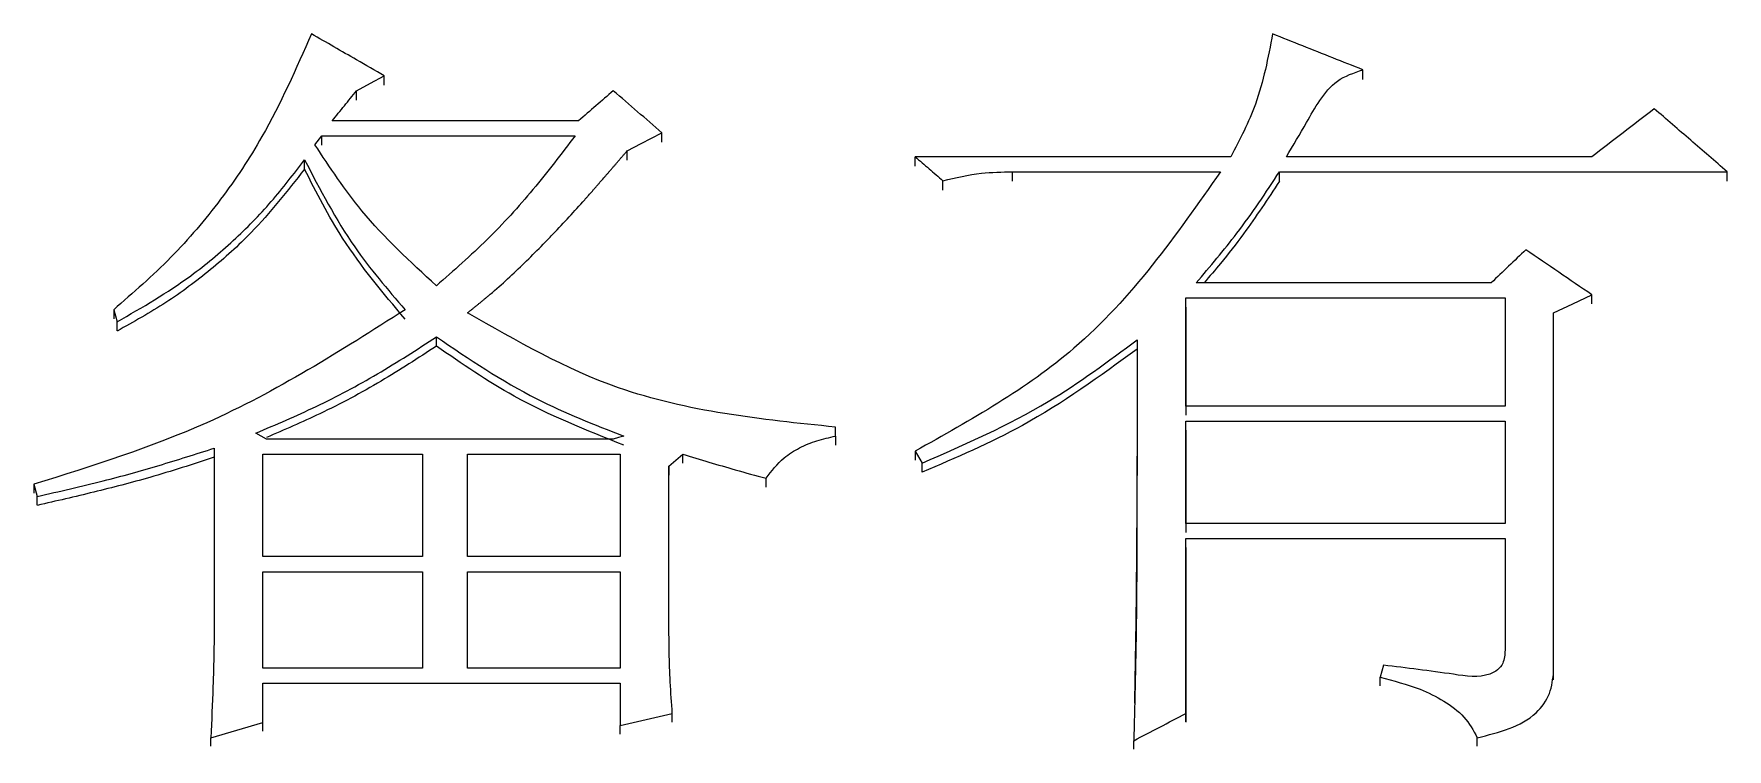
# Model space of a CAD drawing. Header units: millimetres. Extents: x 2344 to 4024, y 1094 to 2282.
# Drawn here: x 2734.93 to 2740.21, y 2058.32 to 2060.55 of the extents above; entities that cross this region are included whole.
import ezdxf

# ---------------------------------------------------------------- set-up
doc = ezdxf.new("R2010")
doc.units = ezdxf.units.MM

msp = doc.modelspace()

# ---------------------------------------------------------------- linework, layer by layer
at = {"color": 7, "linetype": 'Continuous', "lineweight": 25}
for p, q in [((2739.0723, 2060.4087), (2739.0723, 2060.4384)), ((2736.0217, 2060.3901), (2736.0217, 2060.4198)), ((2735.9352, 2060.3434), (2735.9352, 2060.3731)), ((2736.6275, 2060.2796), (2735.8595, 2060.2796)), ((2735.8054, 2060.2049), (2735.827, 2060.2329)), ((2735.827, 2060.2329), (2736.6167, 2060.2329)), ((2735.827, 2060.2035), (2735.827, 2060.2329)), ((2736.8871, 2060.2128), (2736.8871, 2060.2422)), ((2736.779, 2060.1568), (2736.779, 2060.1861)), ((2735.773, 2060.1288), (2735.773, 2060.1581)), ((2738.6611, 2060.1674), (2737.6768, 2060.1674)), ((2737.6768, 2060.1381), (2737.6768, 2060.1674)), ((2737.9797, 2060.1207), (2738.6287, 2060.1207)), ((2737.9797, 2060.0914), (2737.9797, 2060.1207)), ((2738.8126, 2060.1207), (2740.208, 2060.1207)), ((2738.8126, 2060.0915), (2738.8126, 2060.1207)), ((2739.7862, 2060.1674), (2738.8343, 2060.1674)), ((2740.2081, 2060.0915), (2740.208, 2060.1207)), ((2737.7633, 2060.0634), (2737.7633, 2060.0926)), ((2739.4725, 2059.7743), (2738.553, 2059.7743)), ((2738.5206, 2059.7275), (2739.5157, 2059.7275)), ((2738.5206, 2059.39), (2738.5206, 2059.7275)), ((2738.5206, 2059.6989), (2738.5206, 2059.7275)), ((2738.5206, 2059.6984), (2738.5206, 2059.3614)), ((2739.5157, 2059.7275), (2739.5158, 2059.39)), ((2739.7862, 2059.7083), (2739.7862, 2059.7369)), ((2735.178, 2059.69), (2735.1888, 2059.6525)), ((2735.178, 2059.69), (2735.178, 2059.6615)), ((2735.1888, 2059.6241), (2735.1888, 2059.6525)), ((2739.6672, 2058.563), (2739.6672, 2059.6806)), ((2739.6672, 2059.6521), (2739.6672, 2059.6806)), ((2739.5158, 2059.39), (2738.5206, 2059.39)), ((2738.5206, 2059.343), (2739.5158, 2059.3431)), ((2738.5206, 2059.0238), (2738.5206, 2059.343)), ((2738.5206, 2059.3151), (2738.5206, 2059.343)), ((2739.5158, 2059.3431), (2739.5158, 2059.0238)), ((2735.654, 2059.2867), (2735.6215, 2059.3055)), ((2736.7357, 2059.2867), (2735.654, 2059.2867)), ((2737.428, 2059.2961), (2737.428, 2059.3243)), ((2737.428, 2059.2964), (2737.428, 2059.3243)), ((2737.428, 2059.2961), (2737.428, 2059.2682)), ((2738.5206, 2059.3145), (2738.5206, 2058.9957)), ((2735.4917, 2059.2585), (2735.4917, 2058.7323)), ((2735.6432, 2059.2398), (2736.1408, 2059.2398)), ((2735.6432, 2058.9204), (2735.6432, 2059.2398)), ((2735.6432, 2059.212), (2735.6432, 2059.2398)), ((2736.1408, 2059.2398), (2736.1408, 2058.9204)), ((2736.2814, 2059.2398), (2736.7573, 2059.2398)), ((2736.2814, 2058.9204), (2736.2814, 2059.2398)), ((2736.2814, 2059.212), (2736.2814, 2059.2398)), ((2736.7573, 2059.2398), (2736.7573, 2058.9204)), ((2736.9088, 2059.2022), (2736.9521, 2059.2398)), ((2736.9521, 2059.212), (2736.9521, 2059.2398)), ((2737.6768, 2059.2492), (2737.6984, 2059.2117)), ((2737.6768, 2059.2492), (2737.6768, 2059.2214)), ((2736.9088, 2058.7135), (2736.9088, 2059.2022)), ((2736.9088, 2059.2022), (2736.9088, 2059.1745)), ((2737.6984, 2059.1839), (2737.6984, 2059.2117)), ((2734.9292, 2059.1459), (2734.94, 2059.1083)), ((2737.2117, 2059.137), (2737.2117, 2059.1647)), ((2734.94, 2059.0807), (2734.94, 2059.1083)), ((2739.5158, 2059.0238), (2738.5206, 2059.0238)), ((2738.5206, 2058.9768), (2739.5158, 2058.9768)), ((2738.5206, 2058.4312), (2738.5206, 2058.9768)), ((2738.5206, 2058.9494), (2738.5206, 2058.9768)), ((2739.5158, 2058.9768), (2739.5158, 2058.6289)), ((2736.1408, 2058.9204), (2735.6432, 2058.9204)), ((2736.7573, 2058.9204), (2736.2814, 2058.9204)), ((2738.5206, 2058.9487), (2738.5206, 2058.4038)), ((2735.6432, 2058.8734), (2736.1408, 2058.8734)), ((2735.6432, 2058.5724), (2735.6432, 2058.8734)), ((2735.6432, 2058.8462), (2735.6432, 2058.8734)), ((2736.1408, 2058.8734), (2736.1408, 2058.5724)), ((2736.2814, 2058.8734), (2736.7573, 2058.8734)), ((2736.2814, 2058.5724), (2736.2814, 2058.8734)), ((2736.2814, 2058.8462), (2736.2814, 2058.8734)), ((2736.7573, 2058.8734), (2736.7574, 2058.5724)), ((2736.1408, 2058.5724), (2735.6432, 2058.5724)), ((2736.7574, 2058.5724), (2736.2814, 2058.5724)), ((2739.1372, 2058.5818), (2739.1263, 2058.5442)), ((2739.1263, 2058.5175), (2739.1263, 2058.5442)), ((2739.6672, 2058.5363), (2739.6672, 2058.563)), ((2735.6432, 2058.5253), (2736.7574, 2058.5253)), ((2735.6432, 2058.4029), (2735.6432, 2058.5253)), ((2735.6432, 2058.4986), (2735.6432, 2058.5253)), ((2736.7574, 2058.5253), (2736.7574, 2058.3935)), ((2736.9196, 2058.4046), (2736.9196, 2058.4311)), ((2738.5206, 2058.4047), (2738.5206, 2058.4312)), ((2735.6432, 2058.3764), (2735.6432, 2058.4029)), ((2736.7574, 2058.367), (2736.7574, 2058.3935)), ((2735.4809, 2058.3294), (2735.4809, 2058.3558)), ((2738.3583, 2058.32), (2738.3583, 2058.3464)), ((2739.4292, 2058.3294), (2739.4292, 2058.3558))]:
    msp.add_line(p, q, dxfattribs=at)
at = {"color": 7, "linetype": 'Continuous', "lineweight": 25, "flags": 128}
for points in [[(2735.9352, 2060.3731), (2735.9785, 2060.3964), (2736.0217, 2060.4198)], [(2736.779, 2060.1861), (2736.8229, 2060.2089), (2736.855, 2060.2256), (2736.8871, 2060.2422)], [(2739.6672, 2059.6806), (2739.7267, 2059.7088), (2739.7862, 2059.7369)], [(2736.1841, 2059.5773), (2736.1841, 2059.5842), (2736.1841, 2059.5917), (2736.1841, 2059.6057)], [(2736.7682, 2059.2961), (2736.7519, 2059.2914), (2736.7357, 2059.2867)], [(2734.9292, 2059.1459), (2734.9292, 2059.1344), (2734.9292, 2059.126), (2734.9292, 2059.1182)], [(2736.7574, 2058.3935), (2736.8385, 2058.4123), (2736.9196, 2058.4311)], [(2735.4809, 2058.3558), (2735.562, 2058.3793), (2735.6432, 2058.4029)]]:
    msp.add_lwpolyline(points, dxfattribs=at)
at = {"color": 7, "linetype": 'Continuous', "lineweight": 25}
for points, knots in [([(2735.7946, 2060.5505), (2735.7469, 2060.4419), (2735.668, 2060.2623), (2735.5148, 2060.0314), (2735.3601, 2059.8493), (2735.2389, 2059.7433), (2735.178, 2059.69)], [0, 0, 0, 0, 0.33491, 0.554084, 0.775731, 1, 1, 1, 1]), ([(2736.0217, 2060.4198), (2735.9929, 2060.4364), (2735.9406, 2060.4665), (2735.8649, 2060.51), (2735.818, 2060.537), (2735.7946, 2060.5505)], [0, 0, 0, 0, 0.380657, 0.690329, 1, 1, 1, 1]), ([(2738.7909, 2060.5506), (2738.7769, 2060.4763), (2738.7518, 2060.3428), (2738.689, 2060.2213), (2738.6611, 2060.1674)], [0, 0, 0, 0, 0.556867, 1, 1, 1, 1]), ([(2739.0723, 2060.4385), (2739.0412, 2060.4509), (2738.9788, 2060.4757), (2738.885, 2060.5131), (2738.8223, 2060.5381), (2738.7909, 2060.5506)], [0, 0, 0, 0, 0.331265, 0.665632, 1, 1, 1, 1]), ([(2738.8343, 2060.1674), (2738.8552, 2060.203), (2738.8898, 2060.2616), (2738.9364, 2060.3435), (2738.9893, 2060.4105), (2739.0442, 2060.429), (2739.0722, 2060.4384)], [0, 0, 0, 0, 0.334928, 0.552034, 0.77193, 1, 1, 1, 1]), ([(2735.8595, 2060.2796), (2735.8721, 2060.2952), (2735.8973, 2060.3263), (2735.9226, 2060.3575), (2735.9352, 2060.3731)], [0, 0, 0, 0, 0.499997, 1, 1, 1, 1]), ([(2736.7357, 2060.3731), (2736.7177, 2060.3575), (2736.6816, 2060.3263), (2736.6455, 2060.2952), (2736.6275, 2060.2796)], [0, 0, 0, 0, 0.500001, 1, 1, 1, 1]), ([(2736.8871, 2060.2422), (2736.8619, 2060.264), (2736.8114, 2060.3077), (2736.7609, 2060.3513), (2736.7357, 2060.3731)], [0, 0, 0, 0, 0.5, 1, 1, 1, 1]), ([(2739.9809, 2060.317), (2739.9484, 2060.2921), (2739.8835, 2060.2423), (2739.8186, 2060.1924), (2739.7862, 2060.1674)], [0, 0, 0, 0, 0.500001, 1, 1, 1, 1]), ([(2740.208, 2060.1207), (2740.1702, 2060.1534), (2740.0945, 2060.2189), (2740.0187, 2060.2843), (2739.9809, 2060.317)], [0, 0, 0, 0, 0.5, 1, 1, 1, 1]), ([(2736.6167, 2060.2329), (2736.5737, 2060.1764), (2736.4882, 2060.064), (2736.3447, 2059.9062), (2736.2377, 2059.8122), (2736.1841, 2059.765)], [0, 0, 0, 0, 0.334945, 0.666198, 1, 1, 1, 1]), ([(2736.1841, 2059.765), (2736.1028, 2059.8398), (2735.9585, 2059.9727), (2735.8519, 2060.1343), (2735.8054, 2060.2049)], [0, 0, 0, 0, 0.56355, 1, 1, 1, 1]), ([(2736.2814, 2059.6806), (2736.2838, 2059.6825), (2736.2873, 2059.6854), (2736.292, 2059.6892), (2736.2968, 2059.693), (2736.3015, 2059.6969), (2736.3062, 2059.7007), (2736.3097, 2059.7036), (2736.3145, 2059.7074), (2736.3192, 2059.7112), (2736.3239, 2059.7151), (2736.3274, 2059.718), (2736.3309, 2059.7209), (2736.3356, 2059.7247), (2736.3414, 2059.7296), (2736.3472, 2059.7345), (2736.3553, 2059.7413), (2736.3795, 2059.7621), (2736.4377, 2059.8151), (2736.498, 2059.8747), (2736.5736, 2059.9528), (2736.6164, 2059.9995), (2736.6524, 2060.0401), (2736.6604, 2060.0491), (2736.6684, 2060.0581), (2736.6763, 2060.0672), (2736.6823, 2060.074), (2736.6882, 2060.0808), (2736.6961, 2060.0899), (2736.704, 2060.099), (2736.7119, 2060.1081), (2736.7178, 2060.1149), (2736.7227, 2060.1206), (2736.7266, 2060.1252), (2736.7306, 2060.1297), (2736.7345, 2060.1343), (2736.7384, 2060.1388), (2736.7414, 2060.1423), (2736.7453, 2060.1468), (2736.7492, 2060.1514), (2736.7531, 2060.156), (2736.7561, 2060.1594), (2736.759, 2060.1628), (2736.7629, 2060.1674), (2736.7668, 2060.172), (2736.7708, 2060.1765), (2736.7745, 2060.1809), (2736.7772, 2060.1841), (2736.779, 2060.1861)], [0, 0, 0, 0, 0.012754, 0.019131, 0.025508, 0.038262, 0.044639, 0.051016, 0.057393, 0.070147, 0.076524, 0.082901, 0.089278, 0.095655, 0.108409, 0.121164, 0.127541, 0.153049, 0.255102, 0.459223, 0.51024, 0.714344, 0.727098, 0.739852, 0.76536, 0.778114, 0.790868, 0.803622, 0.816376, 0.841885, 0.854639, 0.867393, 0.880147, 0.886524, 0.892901, 0.905655, 0.912032, 0.918409, 0.924786, 0.93754, 0.943917, 0.950294, 0.956671, 0.963048, 0.975802, 0.982179, 0.988556, 1, 1, 1, 1]), ([(2735.1888, 2059.6525), (2735.2673, 2059.6979), (2735.3959, 2059.7723), (2735.5521, 2059.904), (2735.6718, 2060.0246), (2735.7393, 2060.1137), (2735.7729, 2060.1581)], [0, 0, 0, 0, 0.345122, 0.565624, 0.783909, 1, 1, 1, 1]), ([(2735.7729, 2060.1285), (2735.7197, 2060.0606), (2735.6315, 2059.9482), (2735.4815, 2059.8131), (2735.3421, 2059.7094), (2735.2401, 2059.6523), (2735.1888, 2059.6236)], [0, 0, 0, 0, 0.334608, 0.554057, 0.775918, 1, 1, 1, 1]), ([(2735.773, 2060.1581), (2735.8213, 2060.0651), (2735.9082, 2059.8982), (2736.0318, 2059.754), (2736.0866, 2059.6901)], [0, 0, 0, 0, 0.556747, 1, 1, 1, 1]), ([(2736.0866, 2059.6611), (2736.0178, 2059.7429), (2735.8956, 2059.8882), (2735.8103, 2060.0554), (2735.773, 2060.1285)], [0, 0, 0, 0, 0.563004, 1, 1, 1, 1]), ([(2737.6768, 2060.1674), (2737.6912, 2060.155), (2737.7201, 2060.13), (2737.7489, 2060.1051), (2737.7633, 2060.0926)], [0, 0, 0, 0, 0.5, 1, 1, 1, 1]), ([(2738.6287, 2060.1207), (2738.4901, 2059.9228), (2738.239, 2059.5642), (2737.8508, 2059.3467), (2737.6768, 2059.2492)], [0, 0, 0, 0, 0.551948, 1, 1, 1, 1]), ([(2737.7633, 2060.0926), (2737.8031, 2060.1019), (2737.8742, 2060.1185), (2737.9474, 2060.12), (2737.9797, 2060.1207)], [0, 0, 0, 0, 0.558835, 1, 1, 1, 1]), ([(2738.553, 2059.7743), (2738.5962, 2059.8252), (2738.6646, 2059.9058), (2738.7488, 2060.0231), (2738.7913, 2060.0881), (2738.8126, 2060.1207)], [0, 0, 0, 0, 0.460317, 0.729933, 1, 1, 1, 1]), ([(2738.8126, 2060.0911), (2738.776, 2060.0358), (2738.7181, 2059.9481), (2738.6372, 2059.8441), (2738.5947, 2059.7944), (2738.5776, 2059.7743)], [0, 0, 0, 0, 0.504974, 0.800306, 1, 1, 1, 1]), ([(2739.5806, 2059.8774), (2739.5626, 2059.8602), (2739.5266, 2059.8259), (2739.4905, 2059.7915), (2739.4725, 2059.7743)], [0, 0, 0, 0, 0.500002, 1, 1, 1, 1]), ([(2739.7862, 2059.7369), (2739.7519, 2059.7603), (2739.6834, 2059.8071), (2739.6149, 2059.8539), (2739.5806, 2059.8774)], [0, 0, 0, 0, 0.499999, 1, 1, 1, 1]), ([(2736.0866, 2059.6901), (2735.8858, 2059.5624), (2735.5242, 2059.3326), (2735.1123, 2059.2033), (2734.9292, 2059.1459)], [0, 0, 0, 0, 0.555577, 1, 1, 1, 1]), ([(2737.428, 2059.3243), (2737.1965, 2059.3482), (2736.7867, 2059.3906), (2736.4346, 2059.5927), (2736.2814, 2059.6806)], [0, 0, 0, 0, 0.56492, 1, 1, 1, 1]), ([(2735.6215, 2059.3055), (2735.6845, 2059.3323), (2735.814, 2059.3875), (2736.0023, 2059.4878), (2736.1233, 2059.5663), (2736.1841, 2059.6057)], [0, 0, 0, 0, 0.320214, 0.659112, 1, 1, 1, 1]), ([(2736.1841, 2059.6057), (2736.286, 2059.5369), (2736.4691, 2059.4132), (2736.6763, 2059.3321), (2736.7682, 2059.2962)], [0, 0, 0, 0, 0.556532, 1, 1, 1, 1]), ([(2737.6984, 2059.2117), (2737.8329, 2059.2707), (2738.0715, 2059.3754), (2738.2786, 2059.5292), (2738.3691, 2059.5963)], [0, 0, 0, 0, 0.563405, 1, 1, 1, 1]), ([(2738.3691, 2059.5963), (2738.3691, 2059.5656), (2738.369, 2059.5272), (2738.3689, 2059.485), (2738.3689, 2059.4658), (2738.3688, 2059.4466), (2738.3688, 2059.4274), (2738.3688, 2059.4082), (2738.3687, 2059.389), (2738.3687, 2059.3698), (2738.3687, 2059.3506), (2738.3686, 2059.3237), (2738.3685, 2059.293), (2738.3685, 2059.2546), (2738.3684, 2059.2162), (2738.3683, 2059.1777), (2738.3682, 2059.1393), (2738.3681, 2059.1009), (2738.368, 2059.0624), (2738.3679, 2059.024), (2738.3678, 2058.9855), (2738.3676, 2058.947), (2738.3675, 2058.9086), (2738.3673, 2058.8239), (2738.3664, 2058.7315), (2738.3649, 2058.6391), (2738.364, 2058.5929), (2738.3632, 2058.5544), (2738.3625, 2058.5236), (2738.362, 2058.5005), (2738.3615, 2058.4773), (2738.3609, 2058.4542), (2738.3604, 2058.4311), (2738.3599, 2058.4118), (2738.3594, 2058.3919), (2738.3589, 2058.3714), (2738.3585, 2058.3547), (2738.3583, 2058.3464)], [0, 0, 0, 0, 0.073851, 0.092313, 0.101545, 0.120007, 0.13847, 0.147702, 0.166164, 0.184627, 0.193858, 0.212321, 0.249246, 0.267709, 0.304634, 0.34156, 0.360022, 0.396948, 0.433873, 0.452336, 0.489261, 0.526187, 0.544649, 0.581575, 0.729279, 0.766204, 0.803129, 0.840055, 0.858517, 0.87698, 0.895443, 0.913906, 0.932368, 0.950831, 0.960062, 0.980031, 1, 1, 1, 1]), ([(2736.1841, 2059.5768), (2736.1272, 2059.5396), (2736.01, 2059.4632), (2735.8324, 2059.3685), (2735.7102, 2059.3158), (2735.6544, 2059.2917)], [0, 0, 0, 0, 0.339407, 0.698467, 1, 1, 1, 1]), ([(2736.7682, 2059.2677), (2736.6517, 2059.3142), (2736.4449, 2059.3968), (2736.2633, 2059.5221), (2736.1841, 2059.5768)], [0, 0, 0, 0, 0.563368, 1, 1, 1, 1]), ([(2738.3691, 2059.5674), (2738.2528, 2059.483), (2738.0438, 2059.3313), (2737.8045, 2059.2288), (2737.6984, 2059.1833)], [0, 0, 0, 0, 0.556386, 1, 1, 1, 1]), ([(2737.2117, 2059.1647), (2737.2291, 2059.1872), (2737.2582, 2059.2248), (2737.3158, 2059.261), (2737.3701, 2059.2833), (2737.4086, 2059.2918), (2737.428, 2059.2961)], [0, 0, 0, 0, 0.330275, 0.550122, 0.773937, 1, 1, 1, 1]), ([(2738.3685, 2059.2759), (2738.3679, 2059.1264), (2738.3671, 2058.893), (2738.3633, 2058.6301), (2738.3609, 2058.5012), (2738.3605, 2058.4648), (2738.3605, 2058.4638), (2738.3605, 2058.4635), (2738.3605, 2058.4634), (2738.3605, 2058.4634), (2738.3605, 2058.4634)], [0, 0, 0, 0, 0.538947, 0.84135, 0.9945, 0.997599, 0.998704, 0.99955, 0.999901, 1, 1, 1, 1]), ([(2734.94, 2059.1083), (2735.0087, 2059.1238), (2735.1361, 2059.1525), (2735.3198, 2059.2038), (2735.4344, 2059.2403), (2735.4917, 2059.2585)], [0, 0, 0, 0, 0.368755, 0.684174, 1, 1, 1, 1]), ([(2735.4917, 2059.2301), (2735.4249, 2059.2085), (2735.3009, 2059.1683), (2735.1161, 2059.1207), (2734.9987, 2059.0936), (2734.94, 2059.0801)], [0, 0, 0, 0, 0.3688155, 0.6842587, 1, 1, 1, 1]), ([(2736.9521, 2059.2398), (2737.0066, 2059.2233), (2737.0928, 2059.1971), (2737.1797, 2059.1734), (2737.2117, 2059.1647)], [0, 0, 0, 0, 0.632425, 1, 1, 1, 1]), ([(2735.4917, 2058.7323), (2735.4914, 2058.696), (2735.4907, 2058.6234), (2735.4873, 2058.4979), (2735.4833, 2058.4087), (2735.4809, 2058.3558)], [0, 0, 0, 0, 0.289216, 0.578434, 1, 1, 1, 1]), ([(2736.9196, 2058.4311), (2736.9172, 2058.4641), (2736.9125, 2058.5275), (2736.9098, 2058.6217), (2736.9091, 2058.6829), (2736.9088, 2058.7135)], [0, 0, 0, 0, 0.350188, 0.675022, 1, 1, 1, 1]), ([(2739.5158, 2058.6289), (2739.5151, 2058.6146), (2739.5138, 2058.5917), (2739.4931, 2058.5659), (2739.443, 2058.5396), (2739.3168, 2058.5601), (2739.2086, 2058.5732), (2739.1372, 2058.5818)], [0, 0, 0, 0, 0.100649, 0.162017, 0.226226, 0.489486, 1, 1, 1, 1]), ([(2739.1263, 2058.5442), (2739.1684, 2058.5333), (2739.2374, 2058.5154), (2739.3252, 2058.4725), (2739.3912, 2058.4241), (2739.4167, 2058.3783), (2739.4292, 2058.3558)], [0, 0, 0, 0, 0.348454, 0.571203, 0.789125, 1, 1, 1, 1]), ([(2739.4292, 2058.3558), (2739.4973, 2058.3722), (2739.5907, 2058.3947), (2739.6596, 2058.4917), (2739.6647, 2058.5394), (2739.6672, 2058.563)], [0, 0, 0, 0, 0.57516, 0.790026, 1, 1, 1, 1])]:
    msp.add_open_spline(points, degree=3, knots=knots, dxfattribs=at)
msp.add_open_spline([(2738.3583, 2058.3464), (2738.3854, 2058.3605), (2738.4394, 2058.3888), (2738.4935, 2058.417), (2738.5206, 2058.4312)], degree=3, dxfattribs=at)

doc.saveas('drawing.dxf')
